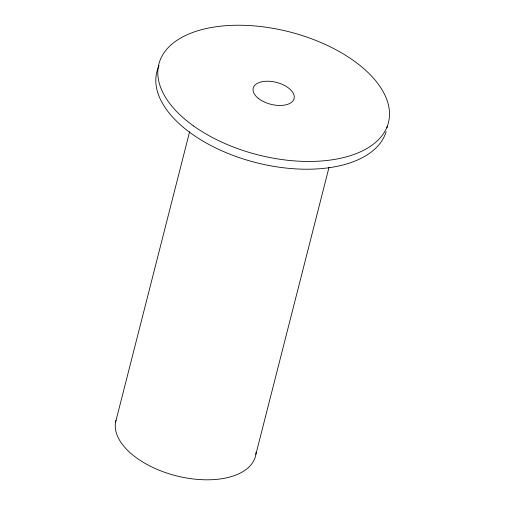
<?xml version="1.0" encoding="UTF-8"?>
<svg xmlns="http://www.w3.org/2000/svg" width="505" height="505" viewBox="0 0 505 505"><rect width="100%" height="100%" fill="white"/><g stroke="black" fill="none" stroke-linecap="round" stroke-linejoin="round"><path stroke-width="0.76" d="M115.519 422.451L189.627 131.71M255.877 454.336L329.014 167.407M386.129 131.59A118.467 63.478 14.3 0 1 248.946 160.691A118.467 63.478 14.3 0 1 159.107 65.656M387.234 126.395A118.467 63.478 14.3 0 1 387 127.898M256.104 452.177A72.026 38.595 14.3 0 1 179.584 476.619A72.026 38.595 14.3 0 1 115.973 420.343M193.617 125.997A118.467 63.478 14.3 0 0 386.218 128.788A118.467 63.478 14.3 0 0 241.112 25.25A118.467 63.478 14.3 0 0 193.617 125.997M258.358 98.374A21.096 11.306 14.3 0 0 293.291 100.388A21.096 11.306 14.3 0 0 269.304 81.273A21.096 11.306 14.3 0 0 258.358 98.374"/></g></svg>
